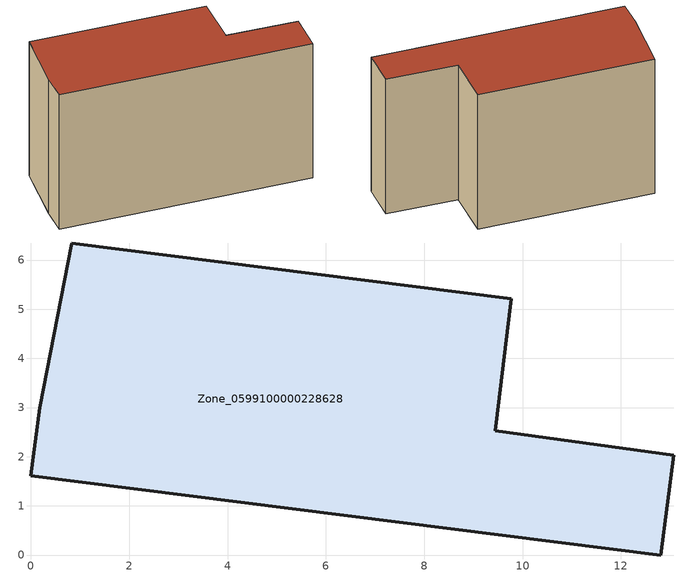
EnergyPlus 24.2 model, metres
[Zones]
Zone_0599100000228628
 floor ground (C_G): 0.17,3 0.83,6.35 9.77,5.21 9.44,2.52 13.07,2.02 12.81,0 0,1.61 z0
 wall outside (C_F): 0,1.61 12.81,0 13.07,2.02 9.44,2.52 9.77,5.21 0.83,6.35 0.17,3 0,1.61 z0:7.7
 roof outside (C_R): 0.83,6.35 0.17,3 0,1.61 12.81,0 13.07,2.02 9.44,2.52 9.77,5.21 z7.7
[BUILDING]
Pand.0599100000228628: North Axis=0; Terrain=City; Loads Convergence Tolerance Value=0.04; Temperature Convergence Tolerance Value=0.4; Solar Distribution=FullExterior; Maximum Number of Warmup Days=25; Minimum Number of Warmup Days=1
[Site:Location]
Rotterdam.The.Hague.AP_ZH_NLD Design_Conditions: Latitude=51.96; Longitude=4.45; Time Zone=1; Elevation=-4.5
[SITE:GROUNDTEMPERATURE:BUILDINGSURFACE]
18, 18, 18, 18, 18, 18, 18, 18, 18, 18, 18, 18
[MATERIAL] Thermal Absorptance=0.9; Solar Absorptance=0.7; Visible Absorptance=0.7
Name | Roughness | Thickness | Conductivity | Density | Specific Heat
G.TI.1946 | MediumSmooth | 0.15 | 1 | 540 | 1210
F.TI.1946 | Rough | 0.3 | 0.857143 | 1920 | 840
R.TI.1946 | MediumRough | 0.2 | 0.1 | 1500 | 1000
[CONSTRUCTION]
C_G: G.TI.1946
C_F: F.TI.1946
C_R: R.TI.1946
[ZONE]
Zone_0599100000228628: Type=1; Multiplier=1; Ceiling Height=Autocalculate; Volume=Autocalculate; Floor Area=autocalculate; Part of Total Floor Area=Yes
[ZONEINFILTRATION:DESIGNFLOWRATE]
Infil_Zone_0599100000228628: Zone or ZoneList or Space or SpaceList=Zone_0599100000228628; Schedule=AlwaysOn; Design Flow Rate Calculation Method=Flow/Area; Flow Rate per Floor Area=0.003; Constant Term Coefficient=1; Temperature Term Coefficient=0; Velocity Term Coefficient=0; Velocity Squared Term Coefficient=0
[HVACTEMPLATE:ZONE:IDEALLOADSAIRSYSTEM]
Zone_0599100000228628: Maximum Heating Supply Air Temperature=50; Minimum Cooling Supply Air Temperature=13; Maximum Heating Supply Air Humidity Ratio=0.0156; Minimum Cooling Supply Air Humidity Ratio=0.0077; Heating Limit=NoLimit; Cooling Limit=NoLimit; Dehumidification Control Type=ConstantSensibleHeatRatio; Cooling Sensible Heat Ratio=0.7; Dehumidification Setpoint=60; Humidification Control Type=None; Humidification Setpoint=30; Outdoor Air Method=None; Outdoor Air Flow Rate per Person=0.00944; Outdoor Air Flow Rate per Zone Floor Area=0; Outdoor Air Flow Rate per Zone=0; Demand Controlled Ventilation Type=None; Outdoor Air Economizer Type=NoEconomizer; Heat Recovery Type=None; Sensible Heat Recovery Effectiveness=0.7; Latent Heat Recovery Effectiveness=0.65
[ZONECONTROL:THERMOSTAT]
ThermostatControl_Zone_0599100000228628: Zone or ZoneList=Zone_0599100000228628; Control Type Schedule=DualSetpointControlType; Control 1=Thermostat_Zone_0599100000228628; Temperature Difference Between Cutout And Setpoint=0
[THERMOSTATSETPOINT:DUALSETPOINT]
Thermostat_Zone_0599100000228628: Heating Setpoint Temperature Schedule=HeatingSetpoint_Zone_0599100000228628; Cooling Setpoint Temperature Schedule=CoolingSetpoint_Zone_0599100000228628
[SCHEDULE:COMPACT]
HeatingSetpoint_Zone_0599100000228628: Through: 12/31, For: AllDays, Until: 24:00, 21
CoolingSetpoint_Zone_0599100000228628: Through: 12/31, For: AllDays, Until: 24:00, 24
DualSetpointControlType: Through: 12/31, For: AllDays, Until: 24:00, 4
AlwaysOn: Through: 12/31, For: AllDays, Until: 24:00, 1
